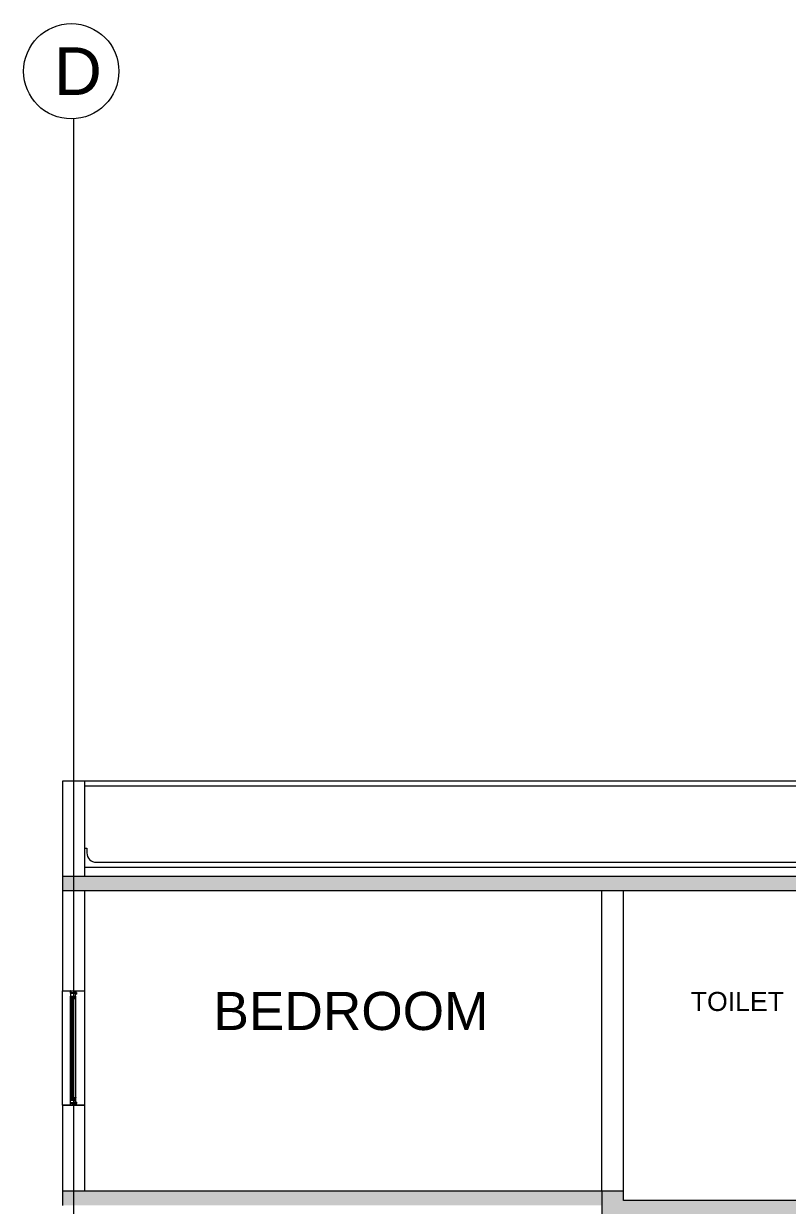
# Model space of a CAD drawing. Header units: metres. Extents: x 750 to 3116, y -341 to 1465.
# Drawn here: x 2694.25 to 2702.27, y 901.34 to 913.74 of the extents above; entities that cross this region are included whole.
import ezdxf

# ---------------------------------------------------------------- set-up
doc = ezdxf.new("R2010")
doc.units = ezdxf.units.M
for name, color, linetype, lineweight in [('Centre Line', 7, 'Continuous', 13), ('Door', 253, 'Continuous', 5), ('Hatch', 251, 'Continuous', 5), ('Hidden line', 251, 'Continuous', 5), ('Railing', 190, 'Continuous', 5), ('RCC', 254, 'Continuous', 15), ('Wall ext', 20, 'Continuous', 18), ('WINDOW', 33, 'Continuous', 5)]:
    doc.layers.add(name, color=color, linetype=linetype, lineweight=lineweight)
doc.layers.add('Text', color=7, linetype='Continuous')
doc.styles.get("Standard").update_dxf_attribs({"font": 'arial.ttf'})

# ---------------------------------------------------------------- blocks, each defined once
blk = doc.blocks.new('Window')
at = {"layer": 'WINDOW', "lineweight": 5}
h = blk.add_hatch(dxfattribs=at)
h.set_pattern_fill('DOTS', color=256, scale=20, angle=360, style=0)
h.set_pattern_definition([(1e-14, (11585361.902, 4479157.1984), (0.625, -1.25), [0, -1.25])])
h.paths.add_polyline_path([(11585226, 4478959), (11585224, 4478957), (11585224, 4478964, 0.15153), (11585236, 4478964), (11585236, 4478957), (11585234, 4478959)])
h = blk.add_hatch(dxfattribs=at)
h.set_pattern_fill('HEX', color=256, scale=6, angle=360, style=0)
h.set_pattern_definition([(1e-14, (11585361.902, 4479157.1984), (3e-15, -1.299038), [0.75, -1.5]), (240, (11585361.902, 4479157.1984), (-1.125, 0.649519), [0.75, -1.5]), (300, (11585362.652, 4479157.1984), (-1.125, -0.649519), [0.75, -1.5])])
h.paths.add_polyline_path([(11585224, 4478952), (11585224, 4478956), (11585226, 4478958), (11585234, 4478958), (11585235, 4478956), (11585235, 4478952)])
h = blk.add_hatch(dxfattribs=at)
h.set_pattern_fill('DOTS', color=256, scale=8, angle=90, style=0)
h.set_pattern_definition([(270, (11584876.50757, 4477156.80685), (-0.5, -0.25), [0, -0.5])])
edge = h.paths.add_edge_path(flags=16)
edge.add_line((11585244, 4478948), (11585243, 4478948))
edge.add_arc((11585243, 4478948), 0.6, -270, -90, ccw=False)
edge.add_line((11585243, 4478949), (11585244, 4478949))
edge.add_arc((11585244, 4478948), 0.6, -90, 90, ccw=False)
edge = h.paths.add_edge_path()
edge.add_arc((11585240, 4478951), 0.25, 130, 305)
edge.add_line((11585240, 4478950), (11585241, 4478951))
edge.add_arc((11585241, 4478951), 0.2, 0, 125, ccw=False)
edge.add_line((11585241, 4478951), (11585241, 4478950))
edge.add_line((11585241, 4478950), (11585240, 4478948))
edge.add_arc((11585240, 4478948), 0.25, 130, 305)
edge.add_line((11585240, 4478948), (11585241, 4478949))
edge.add_arc((11585241, 4478949), 0.2, 0, 125, ccw=False)
edge.add_line((11585241, 4478949), (11585241, 4478947))
edge.add_line((11585241, 4478947), (11585240, 4478946))
edge.add_arc((11585240, 4478946), 0.25, 130, 305)
edge.add_line((11585240, 4478945), (11585241, 4478946))
edge.add_arc((11585241, 4478946), 0.2, 0, 125, ccw=False)
edge.add_line((11585241, 4478946), (11585241, 4478945))
edge.add_arc((11585240, 4478945), 1.5, -55, 0, ccw=False)
edge.add_line((11585240, 4478944), (11585239, 4478943))
edge.add_arc((11585239, 4478942), 0.4, 125, 295)
edge.add_line((11585240, 4478942), (11585241, 4478943))
edge.add_arc((11585245, 4478934), 10, 96.6594, 115, ccw=False)
edge.add_arc((11585244, 4478944), 0.5, -83.3406, 0)
edge.add_line((11585244, 4478944), (11585244, 4478945))
edge.add_line((11585244, 4478945), (11585243, 4478945))
edge.add_line((11585243, 4478945), (11585243, 4478947))
edge.add_line((11585243, 4478947), (11585244, 4478947))
edge.add_line((11585244, 4478947), (11585244, 4478946))
edge.add_arc((11585244, 4478946), 0.2, 180, 321.7584)
edge.add_line((11585244, 4478946), (11585245, 4478948))
edge.add_arc((11585244, 4478948), 1, -38.2416, 38.2416)
edge.add_line((11585245, 4478949), (11585244, 4478950))
edge.add_arc((11585244, 4478950), 0.2, 38.2416, 180)
edge.add_line((11585244, 4478950), (11585244, 4478950))
edge.add_line((11585244, 4478950), (11585243, 4478950))
edge.add_line((11585243, 4478950), (11585243, 4478953))
edge.add_line((11585243, 4478953), (11585241, 4478953))
edge.add_line((11585241, 4478953), (11585240, 4478951))
h = blk.add_hatch(dxfattribs=at)
h.set_pattern_fill('HEX', color=256, scale=6, angle=360, style=0)
h.set_pattern_definition([(360, (11585361.902, 4477692.0772), (3e-15, 1.299038), [0.75, -1.5]), (120, (11585361.902, 4477692.0772), (-1.125, -0.649519), [0.75, -1.5]), (60, (11585362.652, 4477692.0772), (-1.125, 0.649519), [0.75, -1.5])])
h.paths.add_polyline_path([(11585224, 4477898), (11585224, 4477893), (11585226, 4477891), (11585234, 4477891), (11585235, 4477893), (11585235, 4477898)])
h = blk.add_hatch(dxfattribs=at)
h.set_pattern_fill('DOTS', color=256, scale=20, angle=360, style=0)
h.set_pattern_definition([(360, (11585361.902, 4477692.0772), (0.625, 1.25), [0, -1.25])])
h.paths.add_polyline_path([(11585226, 4477891), (11585224, 4477893), (11585224, 4477886, -0.15153), (11585236, 4477886), (11585236, 4477893), (11585234, 4477891)])
h = blk.add_hatch(dxfattribs=at)
h.set_pattern_fill('DOTS', color=256, scale=8, angle=90, style=0)
h.set_pattern_definition([(90, (11584876.50757, 4479692.46877), (-0.5, 0.25), [0, -0.5])])
edge = h.paths.add_edge_path(flags=16)
edge.add_line((11585244, 4477902), (11585243, 4477902))
edge.add_arc((11585243, 4477901), 0.6, 450, 630)
edge.add_line((11585243, 4477900), (11585244, 4477900))
edge.add_arc((11585244, 4477901), 0.6, 270, 450)
edge = h.paths.add_edge_path()
edge.add_arc((11585240, 4477899), 0.25, 55, 230, ccw=False)
edge.add_line((11585240, 4477899), (11585241, 4477898))
edge.add_arc((11585241, 4477898), 0.2, 235, 360)
edge.add_line((11585241, 4477898), (11585241, 4477900))
edge.add_line((11585241, 4477900), (11585240, 4477901))
edge.add_arc((11585240, 4477901), 0.25, 55, 230, ccw=False)
edge.add_line((11585240, 4477901), (11585241, 4477901))
edge.add_arc((11585241, 4477901), 0.2, 235, 360)
edge.add_line((11585241, 4477901), (11585241, 4477902))
edge.add_line((11585241, 4477902), (11585240, 4477903))
edge.add_arc((11585240, 4477904), 0.25, 55, 230, ccw=False)
edge.add_line((11585240, 4477904), (11585241, 4477903))
edge.add_arc((11585241, 4477903), 0.2, 235, 360)
edge.add_line((11585241, 4477903), (11585241, 4477904))
edge.add_arc((11585240, 4477904), 1.5, 360, 415)
edge.add_line((11585240, 4477905), (11585239, 4477906))
edge.add_arc((11585239, 4477907), 0.4, 65, 235, ccw=False)
edge.add_line((11585240, 4477907), (11585241, 4477906))
edge.add_arc((11585245, 4477915), 10, 245, 263.3406)
edge.add_arc((11585244, 4477905), 0.5, 360, 443.3406, ccw=False)
edge.add_line((11585244, 4477905), (11585244, 4477904))
edge.add_line((11585244, 4477904), (11585243, 4477904))
edge.add_line((11585243, 4477904), (11585243, 4477902))
edge.add_line((11585243, 4477902), (11585244, 4477902))
edge.add_line((11585244, 4477902), (11585244, 4477903))
edge.add_arc((11585244, 4477903), 0.2, 38.2416, 180, ccw=False)
edge.add_line((11585244, 4477903), (11585245, 4477902))
edge.add_arc((11585244, 4477901), 1, 321.7584, 398.2416, ccw=False)
edge.add_line((11585245, 4477900), (11585244, 4477899))
edge.add_arc((11585244, 4477899), 0.2, 180, 321.7584, ccw=False)
edge.add_line((11585244, 4477899), (11585244, 4477899))
edge.add_line((11585244, 4477899), (11585243, 4477899))
edge.add_line((11585243, 4477899), (11585243, 4477897))
edge.add_line((11585243, 4477897), (11585241, 4477897))
edge.add_line((11585241, 4477897), (11585240, 4477898))
for p, q in [((11585189, 4479008), (11585184, 4479008)), ((11585184, 4479008), (11585184, 4478992)), ((11585184, 4478992), (11585188, 4478992)), ((11585185, 4478999), (11585185, 4479006)), ((11585246, 4479006), (11585185, 4479006)), ((11585187, 4478999), (11585185, 4478999)), ((11585185, 4478993), (11585185, 4478998)), ((11585185, 4478998), (11585188, 4478998)), ((11585188, 4478993), (11585185, 4478993)), ((11585187, 4479000), (11585187, 4478999)), ((11585188, 4479000), (11585187, 4479000)), ((11585188, 4478999), (11585188, 4479000)), ((11585189, 4478999), (11585188, 4478999)), ((11585188, 4478998), (11585188, 4478997)), ((11585188, 4478994), (11585188, 4478993)), ((11585189, 4479019), (11585194, 4479019)), ((11585189, 4479008), (11585189, 4479019)), ((11585189, 4478998), (11585189, 4478999)), ((11585189, 4478992), (11585189, 4478993)), ((11585191, 4479018), (11585191, 4479013)), ((11585193, 4479018), (11585191, 4479018)), ((11585191, 4479013), (11585193, 4479013)), ((11585192, 4479012), (11585191, 4479012)), ((11585191, 4479012), (11585191, 4479008)), ((11585246, 4479008), (11585191, 4479008)), ((11585192, 4479011), (11585192, 4479012)), ((11585193, 4479011), (11585192, 4479011)), ((11585193, 4479017), (11585193, 4479018)), ((11585193, 4479013), (11585193, 4479014)), ((11585193, 4479012), (11585193, 4479011)), ((11585194, 4479012), (11585193, 4479012)), ((11585193, 4478954), (11585193, 4477895)), ((11585194, 4479019), (11585194, 4479018)), ((11585194, 4479013), (11585194, 4479012)), ((11585220, 4478964), (11585220, 4477886)), ((11585224, 4478964), (11585224, 4477886)), ((11585236, 4478964), (11585236, 4477886)), ((11585240, 4478964), (11585240, 4477886)), ((11585248, 4477892), (11585248, 4478945)), ((11585184, 4477857), (11585188, 4477857)), ((11585184, 4477841), (11585184, 4477857)), ((11585189, 4477841), (11585184, 4477841)), ((11585185, 4477856), (11585185, 4477851)), ((11585188, 4477856), (11585185, 4477856)), ((11585185, 4477851), (11585188, 4477851)), ((11585187, 4477850), (11585185, 4477850)), ((11585185, 4477850), (11585185, 4477843)), ((11585231, 4477843), (11585185, 4477843)), ((11585187, 4477849), (11585187, 4477850)), ((11585188, 4477849), (11585187, 4477849)), ((11585188, 4477855), (11585188, 4477856)), ((11585188, 4477851), (11585188, 4477852)), ((11585188, 4477850), (11585188, 4477849)), ((11585189, 4477850), (11585188, 4477850)), ((11585189, 4477857), (11585189, 4477856)), ((11585189, 4477851), (11585189, 4477850)), ((11585189, 4477841), (11585189, 4477830)), ((11585191, 4477838), (11585191, 4477841)), ((11585231, 4477841), (11585191, 4477841)), ((11585192, 4477838), (11585191, 4477838)), ((11585191, 4477831), (11585191, 4477836)), ((11585191, 4477836), (11585193, 4477836)), ((11585192, 4477839), (11585192, 4477838)), ((11585193, 4477839), (11585192, 4477839)), ((11585193, 4477838), (11585193, 4477839)), ((11585194, 4477838), (11585193, 4477838)), ((11585193, 4477836), (11585193, 4477836)), ((11585194, 4477836), (11585194, 4477838)), ((11585200, 4477879), (11585200, 4477881)), ((11585231, 4477841), (11585231, 4477843)), ((11585189, 4477830), (11585194, 4477830)), ((11585193, 4477831), (11585191, 4477831)), ((11585193, 4477832), (11585193, 4477831)), ((11585194, 4477831), (11585194, 4477832))]:
    blk.add_line(p, q, dxfattribs=at)
at = {"layer": 'WINDOW', "linetype": 'Continuous', "lineweight": 5}
for p, q in [((11585189, 4479019), (11585189, 4479024)), ((11585243, 4479024), (11585189, 4479024)), ((11585224, 4478964), (11585220, 4478964)), ((11585240, 4478964), (11585236, 4478964)), ((11585201, 4477879), (11585201, 4477881)), ((11585224, 4477886), (11585220, 4477886)), ((11585240, 4477886), (11585236, 4477886)), ((11585189, 4477830), (11585189, 4477824)), ((11585242, 4477824), (11585189, 4477824))]:
    blk.add_line(p, q, dxfattribs=at)
at = {"layer": 'WINDOW', "color": 132, "lineweight": 5, "true_color": 0x20dfd9}
for p, q in [((11585221, 4478964), (11585221, 4477886)), ((11585222, 4478964), (11585222, 4477886)), ((11585223, 4478964), (11585223, 4477886)), ((11585237, 4478964), (11585237, 4477886)), ((11585238, 4478964), (11585238, 4477886)), ((11585239, 4478964), (11585239, 4477886))]:
    blk.add_line(p, q, dxfattribs=at)
at = {"layer": 'WINDOW', "color": 252, "lineweight": 5}
for p, q in [((11585205, 4477880), (11585204, 4477881)), ((11585206, 4477879), (11585204, 4477879)), ((11585206, 4477878), (11585204, 4477878)), ((11585206, 4477877), (11585204, 4477877)), ((11585206, 4477876), (11585204, 4477877)), ((11585206, 4477875), (11585204, 4477876)), ((11585206, 4477875), (11585204, 4477875)), ((11585206, 4477874), (11585204, 4477874)), ((11585206, 4477873), (11585204, 4477873)), ((11585206, 4477872), (11585204, 4477872)), ((11585206, 4477871), (11585204, 4477871)), ((11585206, 4477870), (11585204, 4477870)), ((11585206, 4477869), (11585204, 4477870)), ((11585206, 4477868), (11585204, 4477869)), ((11585206, 4477868), (11585204, 4477868)), ((11585206, 4477867), (11585204, 4477867)), ((11585206, 4477880), (11585205, 4477880)), ((11585205, 4477867), (11585205, 4477864)), ((11585205, 4477867), (11585205, 4477864)), ((11585205, 4477864), (11585206, 4477866)), ((11585206, 4477880), (11585207, 4477881))]:
    blk.add_line(p, q, dxfattribs=at)
at = {"layer": 'WINDOW', "lineweight": 5}
for points in [[(11585190, 4478997), (11585191, 4478996), (11585192, 4478995, -0.244202), (11585193, 4478993, -0.299763), (11585192, 4478991, -0.35636), (11585189, 4478992), (11585189, 4478994, 0.414214), (11585189, 4478995), (11585188, 4478995, 0.558844), (11585187, 4478994), (11585188, 4478994, -0.558844), (11585188, 4478993), (11585188, 4478993, -0.244674), (11585187, 4478994), (11585186, 4478995, -0.31535), (11585186, 4478996), (11585187, 4478998, -0.244674), (11585188, 4478998), (11585188, 4478998, -0.558844), (11585188, 4478998), (11585187, 4478997, 0.558844), (11585188, 4478997), (11585189, 4478997, 0.414214), (11585189, 4478997), (11585189, 4479000, -1.099193), (11585190, 4479000)], [(11585190, 4478996), (11585190, 4478992, 0.342445), (11585190, 4478992, 0.602882), (11585192, 4478993, 0.312924), (11585191, 4478995), (11585191, 4478995)], [(11585195, 4479017), (11585196, 4479016), (11585197, 4479015, -0.244202), (11585198, 4479012, -0.299763), (11585197, 4479011, -0.35636), (11585194, 4479011), (11585194, 4479014, 0.414214), (11585194, 4479014), (11585193, 4479014, 0.558844), (11585193, 4479014), (11585193, 4479013, -0.558844), (11585193, 4479013), (11585193, 4479013, -0.244674), (11585192, 4479013), (11585191, 4479015, -0.31535), (11585191, 4479016), (11585192, 4479018, -0.244674), (11585193, 4479018), (11585193, 4479018, -0.558844), (11585193, 4479018), (11585193, 4479017, 0.558844), (11585193, 4479017), (11585194, 4479017, 0.414214), (11585194, 4479017), (11585194, 4479019, -1.099193), (11585195, 4479019)], [(11585195, 4479016), (11585195, 4479012, 0.342445), (11585195, 4479011, 0.602882), (11585197, 4479013, 0.312924), (11585196, 4479014), (11585196, 4479015)], [(11585220, 4478955), (11585216, 4478949, 0.51413), (11585216, 4478948), (11585217, 4478948), (11585217, 4478944), (11585215, 4478944, 0.651549), (11585215, 4478943, 0.097661), (11585222, 4478939, 0.81914), (11585222, 4478940, -0.331465), (11585220, 4478952), (11585222, 4478955, 0.556642), (11585221, 4478956), (11585220, 4478956, 0.273399)], [(11585240, 4478951, 0.957292), (11585240, 4478950), (11585241, 4478951, -0.606815), (11585241, 4478951), (11585241, 4478950), (11585240, 4478948, 0.957292), (11585240, 4478948), (11585241, 4478949, -0.606815), (11585241, 4478949), (11585241, 4478947), (11585240, 4478946, 0.957292), (11585240, 4478945), (11585241, 4478946, -0.606815), (11585241, 4478946), (11585241, 4478945, -0.244698), (11585240, 4478944), (11585239, 4478943, 0.916331), (11585240, 4478942), (11585241, 4478943, -0.080197), (11585244, 4478944, 0.380566), (11585244, 4478944), (11585244, 4478945), (11585243, 4478945), (11585243, 4478947), (11585244, 4478947), (11585244, 4478946, 0.711703), (11585244, 4478946), (11585245, 4478948, 0.346688), (11585245, 4478949), (11585244, 4478950, 0.711703), (11585244, 4478950), (11585244, 4478950), (11585243, 4478950), (11585243, 4478953), (11585241, 4478953)], [(11585190, 4477852), (11585191, 4477853), (11585192, 4477854, 0.244202), (11585193, 4477856, 0.299763), (11585192, 4477858, 0.35636), (11585189, 4477858), (11585189, 4477855, -0.414214), (11585189, 4477855), (11585188, 4477855, -0.558844), (11585187, 4477855), (11585188, 4477856, 0.558844), (11585188, 4477856), (11585188, 4477856, 0.244674), (11585187, 4477856), (11585186, 4477854, 0.31535), (11585186, 4477853), (11585187, 4477851, 0.244674), (11585188, 4477851), (11585188, 4477851, 0.558844), (11585188, 4477851), (11585187, 4477852, -0.558844), (11585188, 4477852), (11585189, 4477852, -0.414214), (11585189, 4477852), (11585189, 4477850, 1.099193), (11585190, 4477849)], [(11585190, 4477853), (11585190, 4477857, -0.342445), (11585190, 4477858, -0.602882), (11585192, 4477856, -0.312924), (11585191, 4477855), (11585191, 4477854)], [(11585195, 4477833), (11585196, 4477834), (11585197, 4477835, 0.244202), (11585198, 4477837, 0.299763), (11585197, 4477839, 0.35636), (11585194, 4477838), (11585194, 4477835, -0.414214), (11585194, 4477835), (11585193, 4477835, -0.558844), (11585193, 4477836), (11585193, 4477836, 0.558844), (11585193, 4477836), (11585193, 4477836, 0.244674), (11585192, 4477836), (11585191, 4477834, 0.31535), (11585191, 4477833), (11585192, 4477832, 0.244674), (11585193, 4477831), (11585193, 4477831, 0.558844), (11585193, 4477832), (11585193, 4477832, -0.558844), (11585193, 4477833), (11585194, 4477833, -0.414214), (11585194, 4477832), (11585194, 4477830, 1.099193), (11585195, 4477830)], [(11585195, 4477833), (11585195, 4477838, -0.342445), (11585195, 4477838, -0.602882), (11585197, 4477837, -0.312924), (11585196, 4477835), (11585196, 4477835)], [(11585220, 4477894), (11585216, 4477901, -0.51413), (11585216, 4477902), (11585217, 4477902), (11585217, 4477905), (11585215, 4477905, -0.651549), (11585215, 4477906, -0.097661), (11585222, 4477910, -0.81914), (11585222, 4477909, 0.331465), (11585220, 4477898), (11585222, 4477894, -0.556642), (11585221, 4477894), (11585220, 4477894, -0.273399)], [(11585240, 4477898, -0.957292), (11585240, 4477899), (11585241, 4477898, 0.606815), (11585241, 4477898), (11585241, 4477900), (11585240, 4477901, -0.957292), (11585240, 4477901), (11585241, 4477901, 0.606815), (11585241, 4477901), (11585241, 4477902), (11585240, 4477903, -0.957292), (11585240, 4477904), (11585241, 4477903, 0.606815), (11585241, 4477903), (11585241, 4477904, 0.244698), (11585240, 4477905), (11585239, 4477906, -0.916331), (11585240, 4477907), (11585241, 4477906, 0.080197), (11585244, 4477905, -0.380566), (11585244, 4477905), (11585244, 4477904), (11585243, 4477904), (11585243, 4477902), (11585244, 4477902), (11585244, 4477903, -0.711703), (11585244, 4477903), (11585245, 4477902, -0.346688), (11585245, 4477900), (11585244, 4477899, -0.711703), (11585244, 4477899), (11585244, 4477899), (11585243, 4477899), (11585243, 4477897), (11585241, 4477897)], [(11585241, 4477828), (11585241, 4477829), (11585240, 4477829, -0.244202), (11585239, 4477832, -0.299763), (11585240, 4477834, -0.35636), (11585243, 4477833), (11585243, 4477830, 0.414214), (11585243, 4477830), (11585244, 4477830, 0.558844), (11585244, 4477830), (11585244, 4477831, -0.558844), (11585244, 4477831), (11585244, 4477831, -0.244674), (11585244, 4477831), (11585246, 4477829, -0.31535), (11585246, 4477828), (11585244, 4477827, -0.244674), (11585244, 4477826), (11585244, 4477826, -0.558844), (11585244, 4477827), (11585244, 4477827, 0.558844), (11585244, 4477828), (11585243, 4477828, 0.414214), (11585243, 4477827), (11585243, 4477825, -1.099193), (11585241, 4477825)], [(11585242, 4477828), (11585242, 4477833, 0.342445), (11585241, 4477833, 0.602882), (11585240, 4477832, 0.312924), (11585240, 4477830), (11585241, 4477830)], [(11585246, 4477831), (11585244, 4477831, 0.414214), (11585244, 4477831), (11585244, 4477830, 0.414214), (11585244, 4477829), (11585246, 4477829, 0.272435), (11585246, 4477829), (11585246, 4477830, 0.259007), (11585246, 4477830), (11585246, 4477831, 0.272435)]]:
    blk.add_lwpolyline(points, format="xyb", close=True, dxfattribs=at)
for points in [[(11585244, 4479000), (11585246, 4479000), (11585246, 4479017), (11585244, 4479017), (11585244, 4479016), (11585243, 4479016), (11585243, 4479017), (11585243, 4479017), (11585243, 4479018, -0.341994), (11585243, 4479019, -0.490316), (11585244, 4479019), (11585244, 4479018), (11585246, 4479018), (11585246, 4479023), (11585244, 4479023), (11585244, 4479022, -0.490316), (11585243, 4479022, -0.341994), (11585243, 4479023), (11585243, 4479024, -0.414216), (11585243, 4479024), (11585248, 4479024, -0.414214), (11585248, 4479024), (11585248, 4478945, -0.414214), (11585248, 4478944), (11585243, 4478944, -0.414216), (11585243, 4478945), (11585243, 4478946, -0.341994), (11585243, 4478947, -0.490316), (11585244, 4478947), (11585244, 4478946), (11585246, 4478946), (11585246, 4478951), (11585244, 4478951), (11585244, 4478950, -0.490316), (11585243, 4478950, -0.341994), (11585243, 4478951), (11585243, 4478952), (11585243, 4478952), (11585243, 4478953), (11585244, 4478953), (11585244, 4478952), (11585246, 4478952), (11585246, 4478969), (11585244, 4478969), (11585244, 4478968), (11585243, 4478968), (11585243, 4478969), (11585227, 4478969), (11585227, 4478964, -0.414214), (11585226, 4478963), (11585224, 4478963, -0.414214), (11585224, 4478964), (11585224, 4478965), (11585225, 4478965), (11585225, 4478969), (11585216, 4478969), (11585216, 4478965), (11585218, 4478965), (11585218, 4478964, -0.414214), (11585217, 4478963), (11585216, 4478963), (11585212, 4478963, -0.414214), (11585211, 4478964), (11585211, 4478965), (11585214, 4478965), (11585214, 4478969), (11585195, 4478969), (11585195, 4478965), (11585197, 4478965), (11585197, 4478964, -0.414214), (11585196, 4478963), (11585193, 4478963), (11585193, 4479005), (11585196, 4479005, -0.414214), (11585197, 4479004), (11585197, 4479003), (11585195, 4479003), (11585195, 4479000), (11585214, 4479000), (11585214, 4479003), (11585211, 4479003), (11585211, 4479004, -0.414214), (11585212, 4479005), (11585216, 4479005), (11585217, 4479005, -0.414214), (11585218, 4479004), (11585218, 4479004), (11585216, 4479004), (11585216, 4479000), (11585225, 4479000), (11585225, 4479004), (11585224, 4479004), (11585224, 4479004, -0.414214), (11585224, 4479005), (11585226, 4479005, -0.414214), (11585227, 4479004), (11585227, 4479000), (11585243, 4479000), (11585243, 4479001), (11585244, 4479001), (11585244, 4479000)], [(11585244, 4477849), (11585246, 4477849), (11585246, 4477833), (11585244, 4477833), (11585244, 4477834), (11585243, 4477834), (11585243, 4477833), (11585243, 4477833), (11585243, 4477831, 0.341994), (11585243, 4477831, 0.490316), (11585244, 4477831), (11585244, 4477831), (11585246, 4477831), (11585246, 4477826), (11585244, 4477826), (11585244, 4477827, 0.490316), (11585243, 4477827, 0.341994), (11585243, 4477827), (11585243, 4477826, 0.414216), (11585243, 4477825), (11585248, 4477825, 0.414214), (11585248, 4477825), (11585248, 4477905, 0.414214), (11585248, 4477905), (11585243, 4477905, 0.414216), (11585243, 4477904), (11585243, 4477903, 0.341994), (11585243, 4477902, 0.490316), (11585244, 4477903), (11585244, 4477903), (11585246, 4477903), (11585246, 4477898), (11585244, 4477898), (11585244, 4477899, 0.490316), (11585243, 4477899, 0.341994), (11585243, 4477898), (11585243, 4477897), (11585243, 4477897), (11585243, 4477896), (11585244, 4477896), (11585244, 4477897), (11585246, 4477897), (11585246, 4477881), (11585244, 4477881), (11585244, 4477882), (11585243, 4477882), (11585243, 4477881), (11585227, 4477881), (11585227, 4477885, 0.414214), (11585226, 4477886), (11585224, 4477886, 0.414214), (11585224, 4477885), (11585224, 4477884), (11585225, 4477884), (11585225, 4477881), (11585216, 4477881), (11585216, 4477884), (11585218, 4477884), (11585218, 4477885, 0.414214), (11585217, 4477886), (11585216, 4477886), (11585212, 4477886, 0.414214), (11585211, 4477885), (11585211, 4477884), (11585214, 4477884), (11585214, 4477881), (11585195, 4477881), (11585195, 4477884), (11585197, 4477884), (11585197, 4477885, 0.414214), (11585196, 4477886), (11585193, 4477886), (11585193, 4477844), (11585196, 4477844, 0.414214), (11585197, 4477845), (11585197, 4477846), (11585195, 4477846), (11585195, 4477849), (11585214, 4477849), (11585214, 4477846), (11585211, 4477846), (11585211, 4477845, 0.414214), (11585212, 4477844), (11585216, 4477844), (11585217, 4477844, 0.414214), (11585218, 4477845), (11585218, 4477845), (11585216, 4477845), (11585216, 4477849), (11585225, 4477849), (11585225, 4477845), (11585224, 4477845), (11585224, 4477845, 0.414214), (11585224, 4477844), (11585226, 4477844, 0.414214), (11585227, 4477845), (11585227, 4477849), (11585243, 4477849), (11585243, 4477848), (11585244, 4477848), (11585244, 4477849)]]:
    blk.add_lwpolyline(points, format="xyb", dxfattribs=at)
at = {"layer": 'WINDOW', "linetype": 'Continuous', "lineweight": 5}
for points in [[(11585211, 4478952), (11585211, 4478946), (11585215, 4478946, 0.458435), (11585216, 4478946), (11585215, 4478947, -0.458435), (11585216, 4478948), (11585216, 4478948, -0.371333), (11585217, 4478947), (11585217, 4478946), (11585217, 4478945, -0.414214), (11585217, 4478944), (11585193, 4478944, -0.414214), (11585193, 4478945), (11585193, 4478963, -0.414214), (11585193, 4478963), (11585193, 4478963, -0.414214), (11585194, 4478963), (11585194, 4478963), (11585197, 4478963, 0.414214), (11585197, 4478963), (11585197, 4478966), (11585197, 4478966, -0.414205), (11585197, 4478966), (11585197, 4478968, -0.772881), (11585199, 4478968), (11585199, 4478962, -0.414231), (11585198, 4478962), (11585194, 4478962), (11585194, 4478946), (11585210, 4478946), (11585210, 4478968, -0.414214), (11585210, 4478968), (11585211, 4478968, -0.256041), (11585211, 4478968), (11585212, 4478966, -0.538245), (11585212, 4478966), (11585211, 4478966), (11585211, 4478953), (11585211, 4478952), (11585211, 4478952)], [(11585211, 4477897), (11585211, 4477904), (11585215, 4477904, -0.458435), (11585216, 4477903), (11585215, 4477902, 0.458435), (11585216, 4477902), (11585216, 4477902, 0.371333), (11585217, 4477902), (11585217, 4477904), (11585217, 4477904, 0.414214), (11585217, 4477905), (11585193, 4477905, 0.414214), (11585193, 4477904), (11585193, 4477887, 0.414214), (11585193, 4477886), (11585193, 4477886, 0.414214), (11585194, 4477887), (11585194, 4477887), (11585197, 4477887, -0.414214), (11585197, 4477886), (11585197, 4477884), (11585197, 4477883, 0.414205), (11585197, 4477883), (11585197, 4477881, 0.772881), (11585199, 4477882), (11585199, 4477887, 0.414231), (11585198, 4477888), (11585194, 4477888), (11585194, 4477904), (11585210, 4477904), (11585210, 4477881, 0.414214), (11585210, 4477881), (11585211, 4477881, 0.256041), (11585211, 4477881), (11585212, 4477883, 0.538245), (11585212, 4477884), (11585211, 4477884), (11585211, 4477897), (11585211, 4477897), (11585211, 4477897)]]:
    blk.add_lwpolyline(points, format="xyb", dxfattribs=at)
at = {"layer": 'WINDOW', "lineweight": 5}
for points in [[(11585195, 4478971), (11585195, 4478998), (11585246, 4478998), (11585246, 4478971)], [(11585224, 4478951), (11585236, 4478951), (11585236, 4478957), (11585234, 4478959), (11585226, 4478959), (11585224, 4478957)], [(11585224, 4478952), (11585224, 4478956), (11585226, 4478958), (11585234, 4478958), (11585235, 4478956), (11585235, 4478952)], [(11585195, 4477879), (11585195, 4477851), (11585246, 4477851), (11585246, 4477879)], [(11585224, 4477898), (11585236, 4477898), (11585236, 4477893), (11585234, 4477891), (11585226, 4477891), (11585224, 4477893)], [(11585224, 4477898), (11585224, 4477893), (11585226, 4477891), (11585234, 4477891), (11585235, 4477893), (11585235, 4477898)]]:
    blk.add_lwpolyline(points, close=True, dxfattribs=at)
at = {"layer": 'WINDOW', "color": 252, "lineweight": 5}
for points in [[(11585206, 4477881), (11585206, 4477881), (11585205, 4477881), (11585205, 4477881, 0.051033), (11585204, 4477881, 0.343503), (11585204, 4477881)], [(11585207, 4477881, 0.343503), (11585207, 4477881, 0.051058), (11585206, 4477881)]]:
    blk.add_lwpolyline(points, format="xyb", dxfattribs=at)
blk.add_lwpolyline([(11585205, 4477880), (11585206, 4477880)], dxfattribs=at)
at = {"layer": 'WINDOW', "lineweight": 5}
for centre, radius, start, end in [((11585184, 4478992), 0.2, 180, 270.738), ((11585188, 4478998), 0.9, 284.4778, 359.9993), ((11585188, 4478997), 0.1, 180, 284.4778), ((11585188, 4478994), 0.1, 75.5222, 180), ((11585188, 4478993), 0.9, 0.0007, 75.5222), ((11585188, 4478992), 0.5, 270, 0.0005), ((11585189, 4479019), 0.2, 89.262, 180), ((11585193, 4479018), 0.9, 284.4778, 359.9993), ((11585193, 4479017), 0.1, 180, 284.4778), ((11585193, 4479013), 0.9, 0.0007, 75.5222), ((11585193, 4479014), 0.1, 75.5222, 180), ((11585194, 4479019), 0.5, 359.9995, 90), ((11585230, 4478983), 20.3, 252.7671, 287.2329), ((11585184, 4477857), 0.2, 89.262, 180), ((11585188, 4477857), 0.5, 359.9995, 90), ((11585188, 4477856), 0.9, 284.4778, 359.9993), ((11585188, 4477855), 0.1, 180, 284.4778), ((11585188, 4477851), 0.9, 0.0007, 75.5222), ((11585188, 4477852), 0.1, 75.5222, 180), ((11585193, 4477836), 0.9, 284.4778, 359.9993), ((11585193, 4477836), 0.1, 180, 284.4778), ((11585230, 4477866), 20.3, 72.7671, 107.2329), ((11585189, 4477830), 0.2, 180, 270.738), ((11585193, 4477832), 0.1, 75.5222, 180), ((11585193, 4477832), 0.9, 0.0007, 75.5222), ((11585194, 4477831), 0.5, 270, 0.0005)]:
    blk.add_arc(centre, radius, start, end, dxfattribs=at)
at = {"layer": 'WINDOW', "color": 252, "lineweight": 5}
for centre, radius, start, end in [((11585204, 4477880), 0.496, 276.0791, 51.4968), ((11585204, 4477879), 0.441, 270, 90), ((11585204, 4477878), 0.441, 270, 90), ((11585204, 4477876), 0.441, 270, 90), ((11585204, 4477877), 0.441, 270, 90), ((11585204, 4477875), 0.441, 270, 90), ((11585204, 4477874), 0.441, 270, 90), ((11585204, 4477873), 0.441, 270, 90), ((11585204, 4477873), 0.441, 270, 90), ((11585204, 4477872), 0.441, 270, 90), ((11585204, 4477871), 0.441, 270, 90), ((11585204, 4477869), 0.441, 270, 90), ((11585204, 4477870), 0.441, 270, 90), ((11585204, 4477868), 0.441, 270, 90), ((11585204, 4477867), 0.477, 301.684, 85.8033), ((11585204, 4477866), 0.477, 32.027, 85.8033), ((11585206, 4477879), 0.441, 90, 270), ((11585206, 4477880), 0.332, 202.4201, 264.7849), ((11585206, 4477879), 0.441, 90, 270), ((11585206, 4477878), 0.441, 90, 270), ((11585206, 4477877), 0.441, 90, 270), ((11585206, 4477876), 0.441, 90, 270), ((11585206, 4477875), 0.441, 90, 270), ((11585206, 4477874), 0.441, 90, 270), ((11585206, 4477873), 0.441, 90, 270), ((11585206, 4477872), 0.441, 90, 270), ((11585206, 4477872), 0.441, 90, 270), ((11585206, 4477871), 0.441, 90, 270), ((11585206, 4477870), 0.441, 90, 270), ((11585206, 4477869), 0.441, 90, 270), ((11585206, 4477868), 0.441, 90, 270), ((11585206, 4477867), 0.463, 92.6848, 244.8527), ((11585206, 4477866), 0.463, 92.6848, 159.8673)]:
    blk.add_arc(centre, radius, start, end, dxfattribs=at)

msp = doc.modelspace()

# ---------------------------------------------------------------- hatches: boundary and pattern name
at = {"layer": 'Hatch', "transparency": 33554687}
h = msp.add_hatch(color=256, dxfattribs=at)
h.dxf.hatch_style = 1
h.paths.add_polyline_path([(2710.602, 891.586), (2702.952, 891.586), (2702.952, 891.436), (2710.602, 891.436)], flags=17)
h.paths.add_polyline_path([(2710.602, 894.886), (2702.952, 894.886), (2702.952, 894.736), (2710.602, 894.736)], flags=17)
h.paths.add_polyline_path([(2702.952, 894.886), (2702.722, 894.886), (2702.722, 894.786), (2700.552, 894.786), (2700.552, 894.886), (2700.322, 894.886), (2700.322, 894.636), (2701.222, 894.636), (2702.722, 894.636), (2702.952, 894.636)], flags=17)
h.paths.add_polyline_path([(2700.322, 894.886), (2694.662, 894.886), (2694.662, 894.736), (2700.322, 894.736)], flags=17)
h.paths.add_polyline_path([(2700.322, 898.186), (2694.662, 898.186), (2694.662, 898.036), (2700.322, 898.036)], flags=17)
h.paths.add_polyline_path([(2702.952, 898.186), (2702.722, 898.186), (2702.722, 898.086), (2700.552, 898.086), (2700.552, 898.186), (2700.322, 898.186), (2700.322, 897.936), (2701.222, 897.936), (2702.722, 897.936), (2702.952, 897.936)], flags=17)
h.paths.add_polyline_path([(2710.602, 898.186), (2702.952, 898.186), (2702.952, 898.036), (2710.602, 898.036)], flags=17)
h.paths.add_polyline_path([(2702.952, 901.486), (2702.722, 901.486), (2702.722, 901.386), (2700.552, 901.386), (2700.552, 901.486), (2700.322, 901.486), (2700.322, 901.236), (2701.222, 901.236), (2702.722, 901.236), (2702.952, 901.236)], flags=17)
h.paths.add_polyline_path([(2700.322, 901.486), (2694.662, 901.486), (2694.662, 901.336), (2700.322, 901.336)], flags=17)
h.paths.add_polyline_path([(2710.602, 901.486), (2702.952, 901.486), (2702.952, 901.336), (2710.602, 901.336)], flags=17)
h.paths.add_polyline_path([(2710.932, 904.836), (2711.232, 904.836), (2711.232, 904.986), (2711.532, 904.986), (2711.532, 905.136), (2711.832, 905.136), (2711.832, 905.236), (2714.493, 905.236), (2716.893, 905.236), (2716.893, 902.086), (2714.493, 902.086), (2714.493, 901.936), (2716.893, 901.936), (2716.893, 898.786), (2714.493, 898.786), (2714.493, 898.636), (2716.893, 898.636), (2716.893, 895.486), (2714.493, 895.486), (2714.493, 895.336), (2716.893, 895.336), (2716.893, 892.186), (2714.493, 892.186), (2714.493, 892.036), (2716.893, 892.036), (2716.893, 888.886), (2714.493, 888.886), (2714.493, 888.736), (2716.893, 888.736), (2716.893, 887.686), (2718.853, 887.686), (2718.853, 888.736), (2726.448, 888.736), (2726.448, 888.886), (2718.853, 888.886), (2718.853, 892.036), (2723.188, 892.036), (2723.188, 892.186), (2718.853, 892.186), (2718.853, 895.336), (2723.188, 895.336), (2723.188, 895.486), (2718.853, 895.486), (2718.853, 898.636), (2723.188, 898.636), (2723.188, 898.786), (2718.853, 898.786), (2718.853, 901.936), (2723.188, 901.936), (2723.188, 902.086), (2718.853, 902.086), (2718.853, 905.236), (2725.218, 905.236), (2725.218, 905.386), (2718.853, 905.386), (2718.853, 908.536), (2723.418, 908.536), (2723.418, 908.686), (2716.893, 908.686), (2716.893, 905.386), (2714.493, 905.386), (2711.732, 905.386), (2711.732, 905.236), (2711.432, 905.236), (2711.432, 905.086), (2711.132, 905.086), (2711.132, 904.936), (2710.832, 904.936), (2710.832, 904.786), (2710.602, 904.786), (2694.662, 904.786), (2694.662, 904.636), (2710.832, 904.636), (2710.932, 904.636)])
h.paths.add_polyline_path([(2717.123, 908.536), (2718.623, 908.536), (2718.623, 887.886), (2717.123, 887.886)], flags=16)
h.paths.add_polyline_path([(2717.199, 907.486), (2718.547, 907.486), (2718.272, 903.702), (2718.272, 902.086), (2718.154, 902.086), (2718.067, 900.886), (2718.272, 900.886), (2718.272, 898.786), (2717.915, 898.786), (2717.873, 898.211), (2717.918, 897.586), (2718.272, 897.586), (2718.272, 895.486), (2718.071, 895.486), (2718.158, 894.286), (2718.272, 894.286), (2718.272, 892.721), (2718.55, 888.886), (2717.195, 888.886), (2717.472, 892.689), (2717.472, 894.286), (2717.588, 894.286), (2717.675, 895.486), (2717.472, 895.486), (2717.472, 897.586), (2717.827, 897.586), (2717.873, 898.211), (2717.831, 898.786), (2717.472, 898.786), (2717.472, 900.886), (2717.678, 900.886), (2717.591, 902.086), (2717.472, 902.086), (2717.472, 903.734)], flags=0)
h.paths.add_polyline_path([(2717.472, 905.386), (2717.472, 907.486), (2718.272, 907.486), (2718.272, 905.386)], flags=0)
h.paths.add_polyline_path([(2718.272, 890.986), (2718.272, 888.886), (2717.472, 888.886), (2717.472, 890.986)], flags=0)
h.paths.add_polyline_path([(2714.493, 902.086), (2711.732, 902.086), (2711.732, 901.936), (2711.432, 901.936), (2711.432, 901.786), (2711.132, 901.786), (2711.132, 901.636), (2710.832, 901.636), (2710.832, 901.486), (2710.602, 901.486), (2710.602, 901.336), (2710.932, 901.336), (2710.932, 901.536), (2711.232, 901.536), (2711.232, 901.686), (2711.532, 901.686), (2711.532, 901.836), (2711.832, 901.836), (2711.832, 901.936), (2714.493, 901.936)], flags=17)
h.paths.add_polyline_path([(2714.493, 898.786), (2711.732, 898.786), (2711.732, 898.636), (2711.432, 898.636), (2711.432, 898.486), (2711.132, 898.486), (2711.132, 898.336), (2710.832, 898.336), (2710.832, 898.186), (2710.602, 898.186), (2710.602, 898.036), (2710.932, 898.036), (2710.932, 898.236), (2711.232, 898.236), (2711.232, 898.386), (2711.532, 898.386), (2711.532, 898.536), (2711.832, 898.536), (2711.832, 898.636), (2714.493, 898.636)], flags=17)
h.paths.add_polyline_path([(2714.493, 895.486), (2711.732, 895.486), (2711.732, 895.336), (2711.432, 895.336), (2711.432, 895.186), (2711.132, 895.186), (2711.132, 895.036), (2710.832, 895.036), (2710.832, 894.886), (2710.602, 894.886), (2710.602, 894.736), (2710.932, 894.736), (2710.932, 894.936), (2711.232, 894.936), (2711.232, 895.086), (2711.532, 895.086), (2711.532, 895.236), (2711.832, 895.236), (2711.832, 895.336), (2714.493, 895.336)], flags=17)
h.paths.add_polyline_path([(2714.493, 892.186), (2711.732, 892.186), (2711.732, 892.036), (2711.432, 892.036), (2711.432, 891.886), (2711.132, 891.886), (2711.132, 891.736), (2710.832, 891.736), (2710.832, 891.586), (2710.602, 891.586), (2710.602, 891.436), (2710.932, 891.436), (2710.932, 891.636), (2711.232, 891.636), (2711.232, 891.786), (2711.532, 891.786), (2711.532, 891.936), (2711.832, 891.936), (2711.832, 892.036), (2714.493, 892.036)], flags=17)
h.paths.add_polyline_path([(2714.493, 888.886), (2711.732, 888.886), (2711.732, 888.736), (2711.432, 888.736), (2711.432, 888.586), (2711.132, 888.586), (2711.132, 888.436), (2710.832, 888.436), (2710.832, 888.286), (2710.602, 888.286), (2710.602, 888.136), (2710.932, 888.136), (2710.932, 888.336), (2711.232, 888.336), (2711.232, 888.486), (2711.532, 888.486), (2711.532, 888.636), (2711.832, 888.636), (2711.832, 888.736), (2714.493, 888.736)], flags=17)
h.paths.add_polyline_path([(2725.218, 902.086), (2723.418, 902.086), (2723.418, 901.936), (2725.218, 901.936)], flags=17)
h.paths.add_polyline_path([(2723.418, 902.086), (2723.188, 902.086), (2723.188, 901.936), (2723.418, 901.936)], flags=17)
h.paths.add_polyline_path([(2725.218, 898.786), (2723.418, 898.786), (2723.418, 898.636), (2725.218, 898.636)], flags=17)
h.paths.add_polyline_path([(2723.418, 898.786), (2723.188, 898.786), (2723.188, 898.636), (2723.418, 898.636)], flags=17)
h.paths.add_polyline_path([(2725.218, 895.486), (2723.418, 895.486), (2723.418, 895.336), (2725.218, 895.336)], flags=17)
h.paths.add_polyline_path([(2723.418, 895.486), (2723.188, 895.486), (2723.188, 895.336), (2723.418, 895.336)], flags=17)
h.paths.add_polyline_path([(2725.218, 892.186), (2723.418, 892.186), (2723.418, 892.036), (2725.218, 892.036)], flags=17)
h.paths.add_polyline_path([(2723.418, 892.186), (2723.188, 892.186), (2723.188, 892.036), (2723.418, 892.036)], flags=17)
h.paths.add_polyline_path([(2728.758, 888.736), (2728.528, 888.736), (2728.528, 887.886), (2726.678, 887.886), (2726.678, 908.536), (2731.298, 908.536), (2731.298, 908.686), (2726.448, 908.686), (2726.448, 887.686), (2728.758, 887.686)])
h.paths.add_polyline_path([(2728.758, 892.036), (2728.528, 892.036), (2728.528, 890.986), (2728.758, 890.986)], flags=17)
h.paths.add_polyline_path([(2731.068, 892.186), (2728.528, 892.186), (2728.528, 892.036), (2728.758, 892.036), (2731.068, 892.036)], flags=17)
h.paths.add_polyline_path([(2728.758, 895.336), (2728.528, 895.336), (2728.528, 894.286), (2728.758, 894.286)], flags=17)
h.paths.add_polyline_path([(2731.068, 895.486), (2728.528, 895.486), (2728.528, 895.336), (2731.068, 895.336)], flags=17)
h.paths.add_polyline_path([(2728.758, 898.636), (2728.528, 898.636), (2728.528, 897.586), (2728.758, 897.586)], flags=17)
h.paths.add_polyline_path([(2731.068, 898.786), (2728.528, 898.786), (2728.528, 898.636), (2731.068, 898.636)], flags=17)
h.paths.add_polyline_path([(2728.758, 901.936), (2728.528, 901.936), (2728.528, 900.886), (2728.758, 900.886)], flags=17)
h.paths.add_polyline_path([(2731.068, 902.086), (2728.528, 902.086), (2728.528, 901.936), (2731.068, 901.936)], flags=17)
h.paths.add_polyline_path([(2728.758, 905.236), (2728.528, 905.236), (2728.528, 904.186), (2728.758, 904.186)], flags=17)
h.paths.add_polyline_path([(2731.068, 905.386), (2728.528, 905.386), (2728.528, 905.236), (2728.758, 905.236), (2731.068, 905.236)], flags=17)
h.paths.add_polyline_path([(2731.068, 888.886), (2728.528, 888.886), (2728.528, 888.736), (2728.758, 888.736), (2731.068, 888.736)], flags=17)
h.paths.add_polyline_path([(2731.298, 888.886), (2731.068, 888.886), (2731.068, 888.736), (2731.298, 888.736)], flags=17)
h.paths.add_polyline_path([(2737.671, 906.436), (2735.171, 906.436), (2735.171, 906.286), (2737.671, 906.286)])
h.paths.add_polyline_path([(2735.171, 906.436), (2734.941, 906.436), (2734.941, 906.286), (2735.171, 906.286)])
h.paths.add_polyline_path([(2735.171, 903.136), (2734.941, 903.136), (2734.941, 902.986), (2735.171, 902.986)])
h.paths.add_polyline_path([(2737.441, 903.136), (2735.171, 903.136), (2735.171, 902.986), (2737.441, 902.986)])
h.paths.add_polyline_path([(2735.171, 899.836), (2734.941, 899.836), (2734.941, 899.686), (2735.171, 899.686)])
h.paths.add_polyline_path([(2737.441, 899.836), (2735.171, 899.836), (2735.171, 899.686), (2737.441, 899.686)])
h.paths.add_polyline_path([(2735.171, 896.536), (2734.941, 896.536), (2734.941, 896.386), (2735.171, 896.386)])
h.paths.add_polyline_path([(2737.441, 896.536), (2735.171, 896.536), (2735.171, 896.386), (2737.441, 896.386)])
h.paths.add_polyline_path([(2735.171, 893.236), (2734.941, 893.236), (2734.941, 893.086), (2735.171, 893.086)])
h.paths.add_polyline_path([(2737.441, 893.236), (2735.171, 893.236), (2735.171, 893.086), (2737.441, 893.086)])
h.paths.add_polyline_path([(2737.441, 889.936), (2735.171, 889.936), (2735.171, 889.786), (2737.441, 889.786)])
h.paths.add_polyline_path([(2738.536, 889.936), (2737.441, 889.936), (2737.441, 889.786), (2738.536, 889.786)])
h.paths.add_polyline_path([(2738.836, 890.136), (2739.136, 890.136), (2739.136, 890.286), (2739.436, 890.286), (2739.436, 890.436), (2739.736, 890.436), (2739.736, 890.586), (2740.036, 890.586), (2740.036, 890.736), (2740.336, 890.736), (2740.336, 890.886), (2740.636, 890.886), (2740.636, 891.036), (2740.936, 891.036), (2740.936, 891.186), (2741.236, 891.186), (2741.236, 891.336), (2741.536, 891.336), (2741.536, 891.486), (2741.836, 891.486), (2741.836, 891.636), (2742.136, 891.636), (2742.136, 891.786), (2742.436, 891.786), (2742.436, 891.936), (2742.736, 891.936), (2742.736, 892.086), (2743.036, 892.086), (2743.036, 892.236), (2743.336, 892.236), (2743.336, 892.386), (2743.636, 892.386), (2743.636, 892.536), (2743.936, 892.536), (2743.936, 892.686), (2744.236, 892.686), (2744.236, 892.836), (2744.536, 892.836), (2744.536, 892.986), (2744.836, 892.986), (2744.836, 893.086), (2744.736, 893.086), (2744.436, 893.086), (2744.436, 892.936), (2744.136, 892.936), (2744.136, 892.786), (2743.836, 892.786), (2743.836, 892.636), (2743.536, 892.636), (2743.536, 892.486), (2743.236, 892.486), (2743.236, 892.336), (2742.936, 892.336), (2742.936, 892.186), (2742.636, 892.186), (2742.636, 892.036), (2742.336, 892.036), (2742.336, 891.886), (2742.036, 891.886), (2742.036, 891.736), (2741.736, 891.736), (2741.736, 891.586), (2741.436, 891.586), (2741.436, 891.436), (2741.136, 891.436), (2741.136, 891.286), (2740.836, 891.286), (2740.836, 891.136), (2740.536, 891.136), (2740.536, 890.986), (2740.236, 890.986), (2740.236, 890.836), (2739.936, 890.836), (2739.936, 890.686), (2739.636, 890.686), (2739.636, 890.536), (2739.336, 890.536), (2739.336, 890.386), (2739.036, 890.386), (2739.036, 890.236), (2738.736, 890.236), (2738.736, 890.086), (2738.436, 890.086), (2738.436, 889.936), (2738.836, 889.936)])
h.paths.add_polyline_path([(2748.281, 889.936), (2738.536, 889.936), (2738.536, 889.786), (2748.281, 889.786)])
h.paths.add_polyline_path([(2738.536, 893.236), (2737.441, 893.236), (2737.441, 893.086), (2738.536, 893.086)])
h.paths.add_polyline_path([(2738.836, 893.436), (2739.136, 893.436), (2739.136, 893.586), (2739.436, 893.586), (2739.436, 893.736), (2739.736, 893.736), (2739.736, 893.886), (2740.036, 893.886), (2740.036, 894.036), (2740.336, 894.036), (2740.336, 894.186), (2740.636, 894.186), (2740.636, 894.336), (2740.936, 894.336), (2740.936, 894.486), (2741.236, 894.486), (2741.236, 894.636), (2741.536, 894.636), (2741.536, 894.786), (2741.836, 894.786), (2741.836, 894.936), (2742.136, 894.936), (2742.136, 895.086), (2742.436, 895.086), (2742.436, 895.236), (2742.736, 895.236), (2742.736, 895.386), (2743.036, 895.386), (2743.036, 895.536), (2743.336, 895.536), (2743.336, 895.686), (2743.636, 895.686), (2743.636, 895.836), (2743.936, 895.836), (2743.936, 895.986), (2744.236, 895.986), (2744.236, 896.136), (2744.536, 896.136), (2744.536, 896.286), (2744.836, 896.286), (2744.836, 896.386), (2744.736, 896.386), (2744.436, 896.386), (2744.436, 896.236), (2744.136, 896.236), (2744.136, 896.086), (2743.836, 896.086), (2743.836, 895.936), (2743.536, 895.936), (2743.536, 895.786), (2743.236, 895.786), (2743.236, 895.636), (2742.936, 895.636), (2742.936, 895.486), (2742.636, 895.486), (2742.636, 895.336), (2742.336, 895.336), (2742.336, 895.186), (2742.036, 895.186), (2742.036, 895.036), (2741.736, 895.036), (2741.736, 894.886), (2741.436, 894.886), (2741.436, 894.736), (2741.136, 894.736), (2741.136, 894.586), (2740.836, 894.586), (2740.836, 894.436), (2740.536, 894.436), (2740.536, 894.286), (2740.236, 894.286), (2740.236, 894.136), (2739.936, 894.136), (2739.936, 893.986), (2739.636, 893.986), (2739.636, 893.836), (2739.336, 893.836), (2739.336, 893.686), (2739.036, 893.686), (2739.036, 893.536), (2738.736, 893.536), (2738.736, 893.386), (2738.436, 893.386), (2738.436, 893.236), (2738.536, 893.236), (2738.836, 893.236)])
h.paths.add_polyline_path([(2738.536, 896.536), (2737.441, 896.536), (2737.441, 896.386), (2738.536, 896.386)])
h.paths.add_polyline_path([(2739.136, 896.886), (2739.436, 896.886), (2739.436, 897.036), (2739.736, 897.036), (2739.736, 897.186), (2740.036, 897.186), (2740.036, 897.336), (2740.336, 897.336), (2740.336, 897.486), (2740.636, 897.486), (2740.636, 897.636), (2740.936, 897.636), (2740.936, 897.786), (2741.236, 897.786), (2741.236, 897.936), (2741.536, 897.936), (2741.536, 898.086), (2741.836, 898.086), (2741.836, 898.236), (2742.136, 898.236), (2742.136, 898.386), (2742.436, 898.386), (2742.436, 898.536), (2742.736, 898.536), (2742.736, 898.686), (2743.036, 898.686), (2743.036, 898.836), (2743.336, 898.836), (2743.336, 898.986), (2743.636, 898.986), (2743.636, 899.136), (2743.936, 899.136), (2743.936, 899.286), (2744.236, 899.286), (2744.236, 899.436), (2744.536, 899.436), (2744.536, 899.586), (2744.836, 899.586), (2744.836, 899.686), (2745.731, 899.686), (2745.731, 899.836), (2744.736, 899.836), (2744.736, 899.686), (2744.436, 899.686), (2744.436, 899.536), (2744.136, 899.536), (2744.136, 899.386), (2743.836, 899.386), (2743.836, 899.236), (2743.536, 899.236), (2743.536, 899.086), (2743.236, 899.086), (2743.236, 898.936), (2742.936, 898.936), (2742.936, 898.786), (2742.636, 898.786), (2742.636, 898.636), (2742.336, 898.636), (2742.336, 898.486), (2742.036, 898.486), (2742.036, 898.336), (2741.736, 898.336), (2741.736, 898.186), (2741.436, 898.186), (2741.436, 898.036), (2741.136, 898.036), (2741.136, 897.886), (2740.836, 897.886), (2740.836, 897.736), (2740.536, 897.736), (2740.536, 897.586), (2740.236, 897.586), (2740.236, 897.436), (2739.936, 897.436), (2739.936, 897.286), (2739.636, 897.286), (2739.636, 897.136), (2739.336, 897.136), (2739.336, 896.986), (2739.036, 896.986), (2739.036, 896.836), (2738.736, 896.836), (2738.736, 896.686), (2738.436, 896.686), (2738.436, 896.536), (2738.536, 896.536), (2738.836, 896.536), (2738.836, 896.736), (2739.136, 896.736)])
h.paths.add_polyline_path([(2738.536, 899.836), (2737.441, 899.836), (2737.441, 899.686), (2738.536, 899.686)])
h.paths.add_polyline_path([(2738.836, 900.036), (2739.136, 900.036), (2739.136, 900.186), (2739.436, 900.186), (2739.436, 900.336), (2739.736, 900.336), (2739.736, 900.486), (2740.036, 900.486), (2740.036, 900.636), (2740.336, 900.636), (2740.336, 900.786), (2740.636, 900.786), (2740.636, 900.936), (2740.936, 900.936), (2740.936, 901.086), (2741.236, 901.086), (2741.236, 901.236), (2741.536, 901.236), (2741.536, 901.386), (2741.836, 901.386), (2741.836, 901.536), (2742.136, 901.536), (2742.136, 901.686), (2742.436, 901.686), (2742.436, 901.836), (2742.736, 901.836), (2742.736, 901.986), (2743.036, 901.986), (2743.036, 902.136), (2743.336, 902.136), (2743.336, 902.286), (2743.636, 902.286), (2743.636, 902.436), (2743.936, 902.436), (2743.936, 902.586), (2744.236, 902.586), (2744.236, 902.736), (2744.536, 902.736), (2744.536, 902.886), (2744.836, 902.886), (2744.836, 902.986), (2744.736, 902.986), (2744.436, 902.986), (2744.436, 902.836), (2744.136, 902.836), (2744.136, 902.686), (2743.836, 902.686), (2743.836, 902.536), (2743.536, 902.536), (2743.536, 902.386), (2743.236, 902.386), (2743.236, 902.236), (2742.936, 902.236), (2742.936, 902.086), (2742.636, 902.086), (2742.636, 901.936), (2742.336, 901.936), (2742.336, 901.786), (2742.036, 901.786), (2742.036, 901.636), (2741.736, 901.636), (2741.736, 901.486), (2741.436, 901.486), (2741.436, 901.336), (2741.136, 901.336), (2741.136, 901.186), (2740.836, 901.186), (2740.836, 901.036), (2740.536, 901.036), (2740.536, 900.886), (2740.236, 900.886), (2740.236, 900.736), (2739.936, 900.736), (2739.936, 900.586), (2739.636, 900.586), (2739.636, 900.436), (2739.336, 900.436), (2739.336, 900.286), (2739.036, 900.286), (2739.036, 900.136), (2738.736, 900.136), (2738.736, 899.986), (2738.436, 899.986), (2738.436, 899.836), (2738.536, 899.836), (2738.836, 899.836)])
h.paths.add_polyline_path([(2738.536, 903.136), (2737.441, 903.136), (2737.441, 902.986), (2738.536, 902.986)])
h.paths.add_polyline_path([(2738.836, 903.336), (2739.136, 903.336), (2739.136, 903.486), (2739.436, 903.486), (2739.436, 903.636), (2739.736, 903.636), (2739.736, 903.786), (2740.036, 903.786), (2740.036, 903.936), (2740.336, 903.936), (2740.336, 904.086), (2740.636, 904.086), (2740.636, 904.236), (2740.936, 904.236), (2740.936, 904.386), (2741.236, 904.386), (2741.236, 904.536), (2741.536, 904.536), (2741.536, 904.686), (2741.836, 904.686), (2741.836, 904.836), (2742.136, 904.836), (2742.136, 904.986), (2742.436, 904.986), (2742.436, 905.136), (2742.736, 905.136), (2742.736, 905.286), (2743.036, 905.286), (2743.036, 905.436), (2743.336, 905.436), (2743.336, 905.586), (2743.636, 905.586), (2743.636, 905.736), (2743.936, 905.736), (2743.936, 905.886), (2744.236, 905.886), (2744.236, 906.036), (2744.536, 906.036), (2744.536, 906.186), (2744.836, 906.186), (2744.836, 906.286), (2745.731, 906.286), (2745.731, 906.436), (2744.736, 906.436), (2744.736, 906.286), (2744.436, 906.286), (2744.436, 906.136), (2744.136, 906.136), (2744.136, 905.986), (2743.836, 905.986), (2743.836, 905.836), (2743.536, 905.836), (2743.536, 905.686), (2743.236, 905.686), (2743.236, 905.536), (2742.936, 905.536), (2742.936, 905.386), (2742.636, 905.386), (2742.636, 905.236), (2742.336, 905.236), (2742.336, 905.086), (2742.036, 905.086), (2742.036, 904.936), (2741.736, 904.936), (2741.736, 904.786), (2741.436, 904.786), (2741.436, 904.636), (2741.136, 904.636), (2741.136, 904.486), (2740.836, 904.486), (2740.836, 904.336), (2740.536, 904.336), (2740.536, 904.186), (2740.236, 904.186), (2740.236, 904.036), (2739.936, 904.036), (2739.936, 903.886), (2739.636, 903.886), (2739.636, 903.736), (2739.336, 903.736), (2739.336, 903.586), (2739.036, 903.586), (2739.036, 903.436), (2738.736, 903.436), (2738.736, 903.286), (2738.436, 903.286), (2738.436, 903.136), (2738.536, 903.136), (2738.836, 903.136)])
h.paths.add_polyline_path([(2747.681, 909.736), (2734.941, 909.736), (2734.941, 909.586), (2747.681, 909.586)])
h.paths.add_polyline_path([(2747.681, 906.436), (2745.731, 906.436), (2745.731, 906.286), (2747.681, 906.286)])
h.paths.add_polyline_path([(2747.681, 903.136), (2745.731, 903.136), (2745.731, 902.986), (2747.681, 902.986)])
h.paths.add_polyline_path([(2745.731, 903.136), (2745.501, 903.136), (2744.736, 903.136), (2744.736, 902.986), (2744.836, 902.986), (2745.731, 902.986)])
h.paths.add_polyline_path([(2747.681, 899.836), (2745.731, 899.836), (2745.731, 899.686), (2747.681, 899.686)])
h.paths.add_polyline_path([(2747.681, 896.536), (2745.731, 896.536), (2745.731, 896.386), (2747.681, 896.386)])
h.paths.add_polyline_path([(2745.731, 896.536), (2745.501, 896.536), (2744.736, 896.536), (2744.736, 896.386), (2744.836, 896.386), (2745.731, 896.386)])
h.paths.add_polyline_path([(2745.731, 893.236), (2744.736, 893.236), (2744.736, 893.086), (2745.731, 893.086)])
h.paths.add_polyline_path([(2747.681, 893.236), (2745.731, 893.236), (2745.731, 893.086), (2747.681, 893.086)])
h.paths.add_polyline_path([(2750.161, 889.936), (2749.931, 889.936), (2749.931, 889.636), (2748.431, 889.636), (2748.431, 889.936), (2748.281, 889.936), (2748.281, 889.786), (2748.281, 889.486), (2748.431, 889.486), (2749.931, 889.486), (2750.161, 889.486)])
h.paths.add_polyline_path([(2750.161, 893.236), (2749.931, 893.236), (2749.931, 893.136), (2748.431, 893.136), (2748.431, 893.236), (2748.281, 893.236), (2748.281, 892.986), (2748.431, 892.986), (2749.931, 892.986), (2750.161, 892.986)])
h.paths.add_polyline_path([(2753.611, 893.236), (2750.161, 893.236), (2750.161, 893.086), (2753.611, 893.086)])
h.paths.add_polyline_path([(2753.611, 889.936), (2753.381, 889.936), (2750.161, 889.936), (2750.161, 889.786), (2753.611, 889.786)])
h.paths.add_polyline_path([(2750.161, 896.386), (2750.161, 896.536), (2749.931, 896.536), (2749.931, 896.436), (2748.431, 896.436), (2748.431, 896.536), (2748.281, 896.536), (2748.281, 896.286), (2748.431, 896.286), (2749.931, 896.286), (2750.161, 896.286)])
h.paths.add_polyline_path([(2753.611, 896.536), (2750.161, 896.536), (2750.161, 896.386), (2753.611, 896.386)])
h.paths.add_polyline_path([(2750.161, 899.836), (2749.931, 899.836), (2749.931, 899.736), (2748.431, 899.736), (2748.431, 899.836), (2748.281, 899.836), (2748.281, 899.586), (2748.431, 899.586), (2749.931, 899.586), (2750.161, 899.586), (2750.161, 899.686)])
h.paths.add_polyline_path([(2753.611, 899.836), (2750.161, 899.836), (2750.161, 899.686), (2753.611, 899.686)])
h.paths.add_polyline_path([(2750.161, 902.986), (2750.161, 903.136), (2749.931, 903.136), (2749.931, 903.036), (2748.431, 903.036), (2748.431, 903.136), (2748.281, 903.136), (2748.281, 902.886), (2748.431, 902.886), (2749.931, 902.886), (2750.161, 902.886)])
h.paths.add_polyline_path([(2753.611, 903.136), (2750.161, 903.136), (2750.161, 902.986), (2753.611, 902.986)])
h.paths.add_polyline_path([(2753.611, 906.436), (2748.281, 906.436), (2748.281, 906.286), (2753.611, 906.286)])

# ---------------------------------------------------------------- linework, layer by layer
at = {"layer": 'Centre Line', "color": 30, "true_color": 0xf26722}
msp.add_line((2694.777, 912.736), (2694.777, 877.261), dxfattribs=at)
msp.add_circle((2694.754, 913.237), 0.5, dxfattribs=at)
at = {"layer": 'Hidden line'}
for p, q in [((2694.892, 905.086), (2694.917, 905.086)), ((2694.917, 905.086), (2694.917, 905.036)), ((2694.892, 904.886), (2710.602, 904.886)), ((2695.017, 904.936), (2710.477, 904.936))]:
    msp.add_line(p, q, dxfattribs=at)
msp.add_lwpolyline([(2694.662, 903.586), (2694.892, 903.586), (2694.892, 902.386), (2694.662, 902.386)], close=True, dxfattribs=at)
msp.add_arc((2695.017, 905.036), 0.1, 180, 270, dxfattribs=at)
at = {"layer": 'Railing'}
for p, q in [((2710.602, 905.786), (2694.892, 905.786)), ((2710.602, 905.736), (2694.892, 905.736))]:
    msp.add_line(p, q, dxfattribs=at)
at = {"layer": 'RCC'}
for p, q in [((2710.832, 904.786), (2694.662, 904.786)), ((2694.662, 904.786), (2694.662, 904.636)), ((2710.832, 904.636), (2694.662, 904.636)), ((2700.322, 901.486), (2694.662, 901.486)), ((2694.662, 901.486), (2694.662, 901.336))]:
    msp.add_line(p, q, dxfattribs=at)
msp.add_lwpolyline([(2700.322, 901.236), (2701.222, 901.236), (2701.222, 901.236), (2702.722, 901.236), (2702.722, 901.236), (2702.952, 901.236), (2702.952, 901.486), (2702.722, 901.486), (2702.722, 901.386), (2700.552, 901.386), (2700.552, 901.486), (2700.322, 901.486)], close=True, dxfattribs=at)
at = {"layer": 'Wall ext'}
for p, q in [((2694.662, 905.786), (2694.662, 904.786)), ((2694.892, 905.786), (2694.662, 905.786)), ((2694.892, 905.786), (2694.892, 904.786)), ((2694.662, 904.636), (2694.662, 903.586)), ((2694.892, 904.636), (2694.892, 903.586)), ((2700.322, 901.486), (2700.322, 904.636)), ((2700.552, 901.486), (2700.552, 904.636)), ((2694.662, 903.586), (2694.892, 903.586)), ((2694.662, 902.386), (2694.662, 901.486)), ((2694.662, 902.386), (2694.892, 902.386)), ((2694.892, 902.386), (2694.892, 901.486))]:
    msp.add_line(p, q, dxfattribs=at)

# ---------------------------------------------------------------- block references
at = {"layer": 'Door', "xscale": -0.001, "yscale": 0.001, "zscale": 0.001}
msp.add_blockref('Window', (14279.993, -3575.438), dxfattribs=at)

# ---------------------------------------------------------------- texts
at = {"layer": 'Text', "color": 30, "true_color": 0xf26722, "attachment_point": 1}
for s, width, gutter_width, insert, char_height in [('D', 0.83687, 12.5, (2694.571, 913.488), 0.5), ('BEDROOM', 4.11335, 1, (2696.246, 903.576), 0.4), ('TOILET ', 4.11335, 1, (2701.257, 903.576), 0.2)]:
    msp.add_mtext_dynamic_manual_height_columns(s, width=width, gutter_width=gutter_width, heights=[0], dxfattribs=dict(at, insert=insert, char_height=char_height))

doc.saveas('drawing.dxf')
